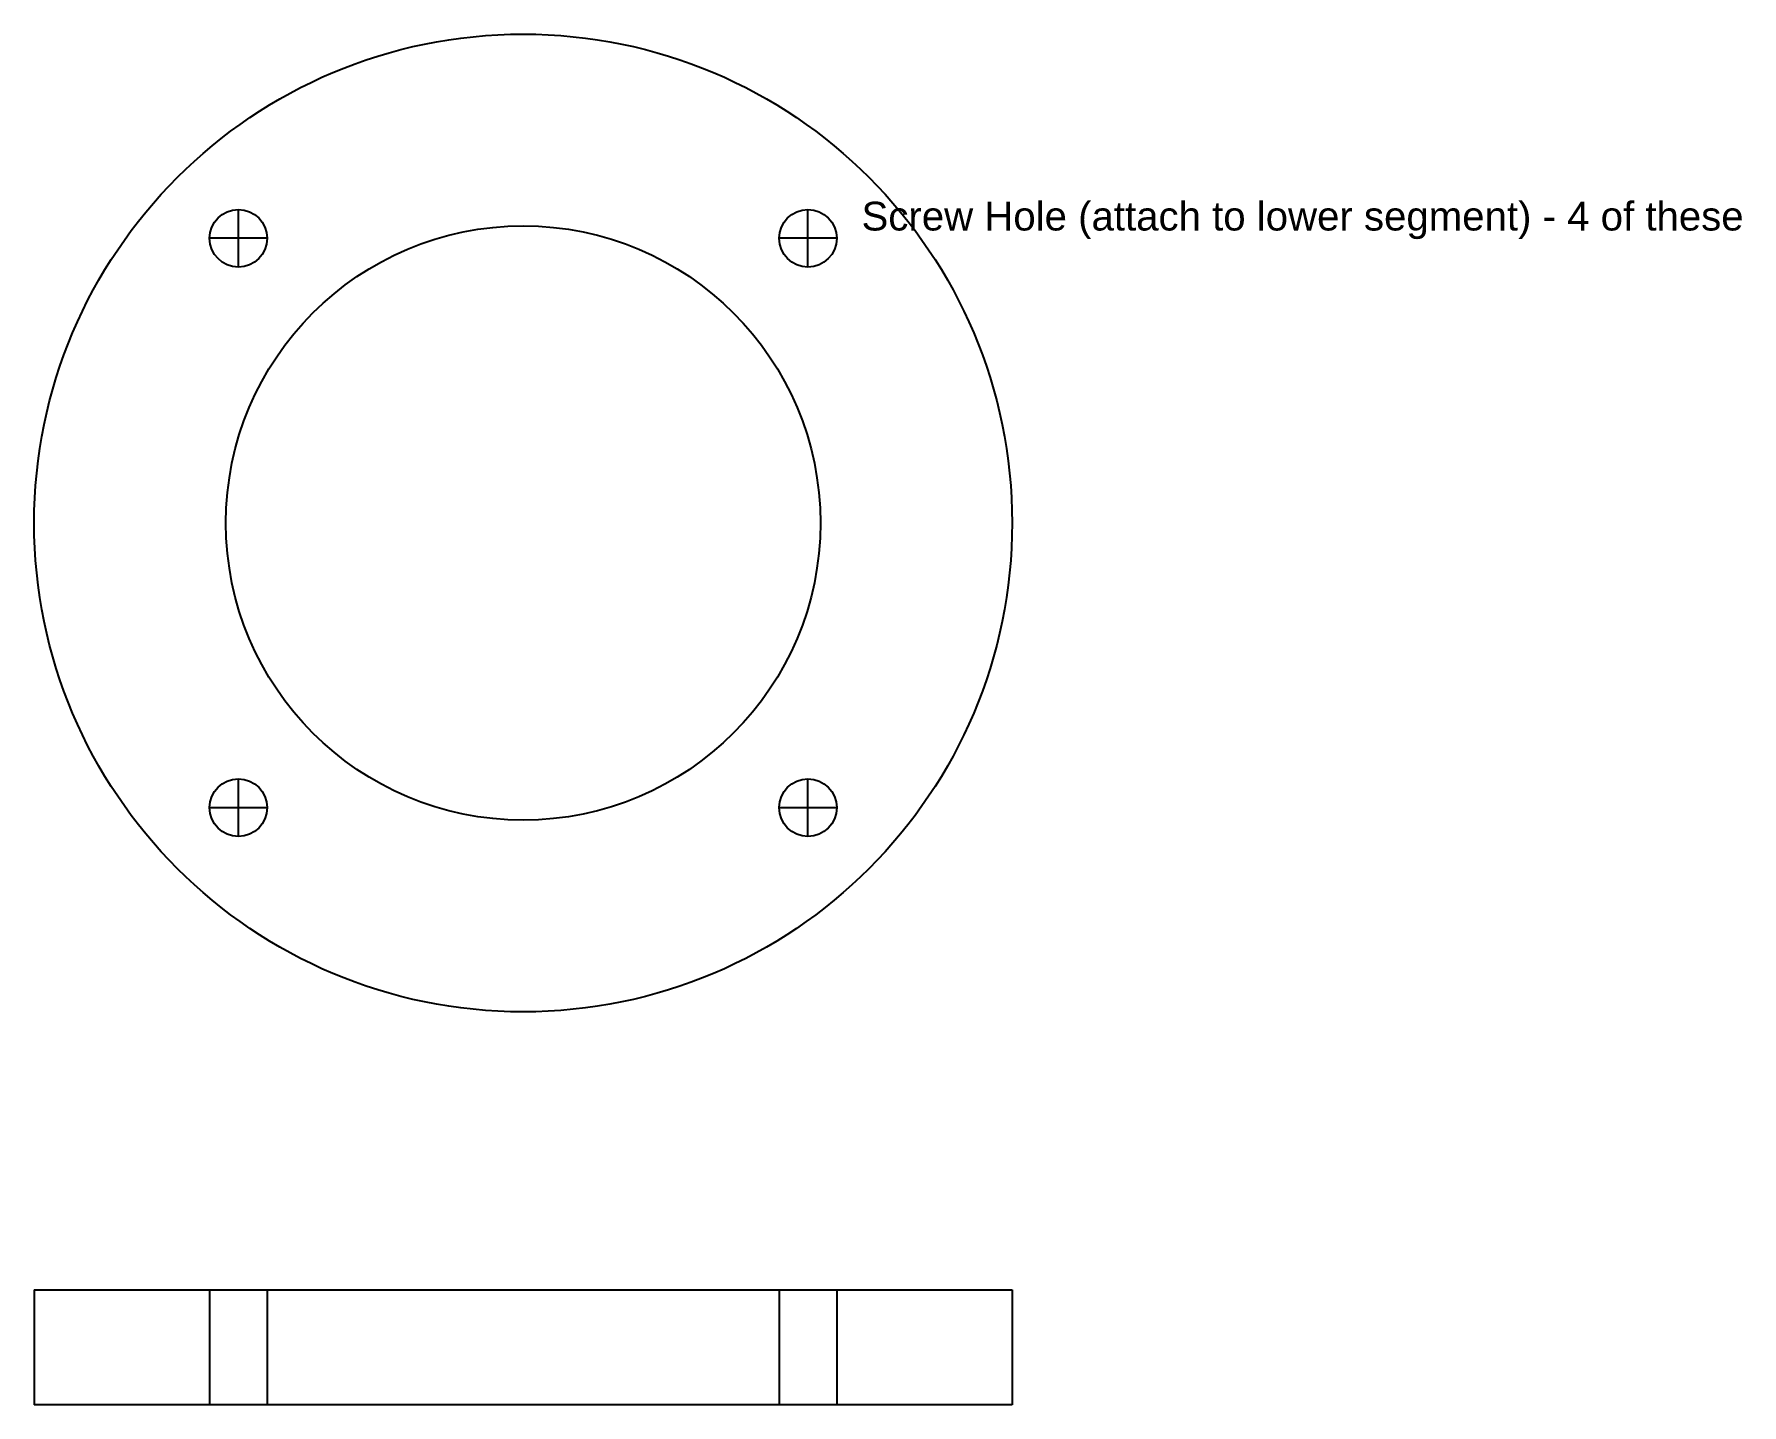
# Model space of a CAD drawing. Header units: millimetres. Extents: x 84.5 to 173.6, y 184 to 255.5.
import ezdxf

# ---------------------------------------------------------------- set-up
doc = ezdxf.new("R2010")
doc.units = ezdxf.units.MM
doc.linetypes.add('DASH2', pattern=[19.05, 12.7, -6.35])
doc.layers.add('Hidden', color=2, linetype='DASH2')
doc.layers.add('Mark', color=6, linetype='Continuous')
doc.styles.get("Standard").update_dxf_attribs({"font": 'arial.ttf'})

msp = doc.modelspace()

# ---------------------------------------------------------------- linework, layer by layer
for p, q in [((84.5, 190), (135.5, 190)), ((84.5, 190), (84.5, 184)), ((135.5, 190), (135.5, 184)), ((135.5, 184), (84.5, 184))]:
    msp.add_line(p, q)
for centre, radius in [((110, 230), 25.5), ((95.151, 244.849), 1.5), ((124.849, 244.849), 1.5), ((110, 230), 15.5), ((95.151, 215.151), 1.5), ((124.849, 215.151), 1.5)]:
    msp.add_circle(centre, radius)
at = {"layer": 'Hidden'}
for p, q in [((93.651, 190), (93.651, 184)), ((96.651, 190), (96.651, 184)), ((123.349, 190), (123.349, 184)), ((126.349, 190), (126.349, 184))]:
    msp.add_line(p, q, dxfattribs=at)
at = {"layer": 'Mark'}
for p, q in [((95.151, 243.349), (95.151, 246.349)), ((124.849, 243.349), (124.849, 246.349)), ((96.651, 244.849), (93.651, 244.849)), ((126.349, 244.849), (123.349, 244.849)), ((95.151, 213.651), (95.151, 216.651)), ((124.849, 213.651), (124.849, 216.651)), ((93.651, 215.151), (96.651, 215.151)), ((123.349, 215.151), (126.349, 215.151))]:
    msp.add_line(p, q, dxfattribs=at)

# ---------------------------------------------------------------- texts
msp.add_text('Screw Hole (attach to lower segment) - 4 of these', height=1.5).set_placement((127.645, 245.257))

doc.saveas('drawing.dxf')
